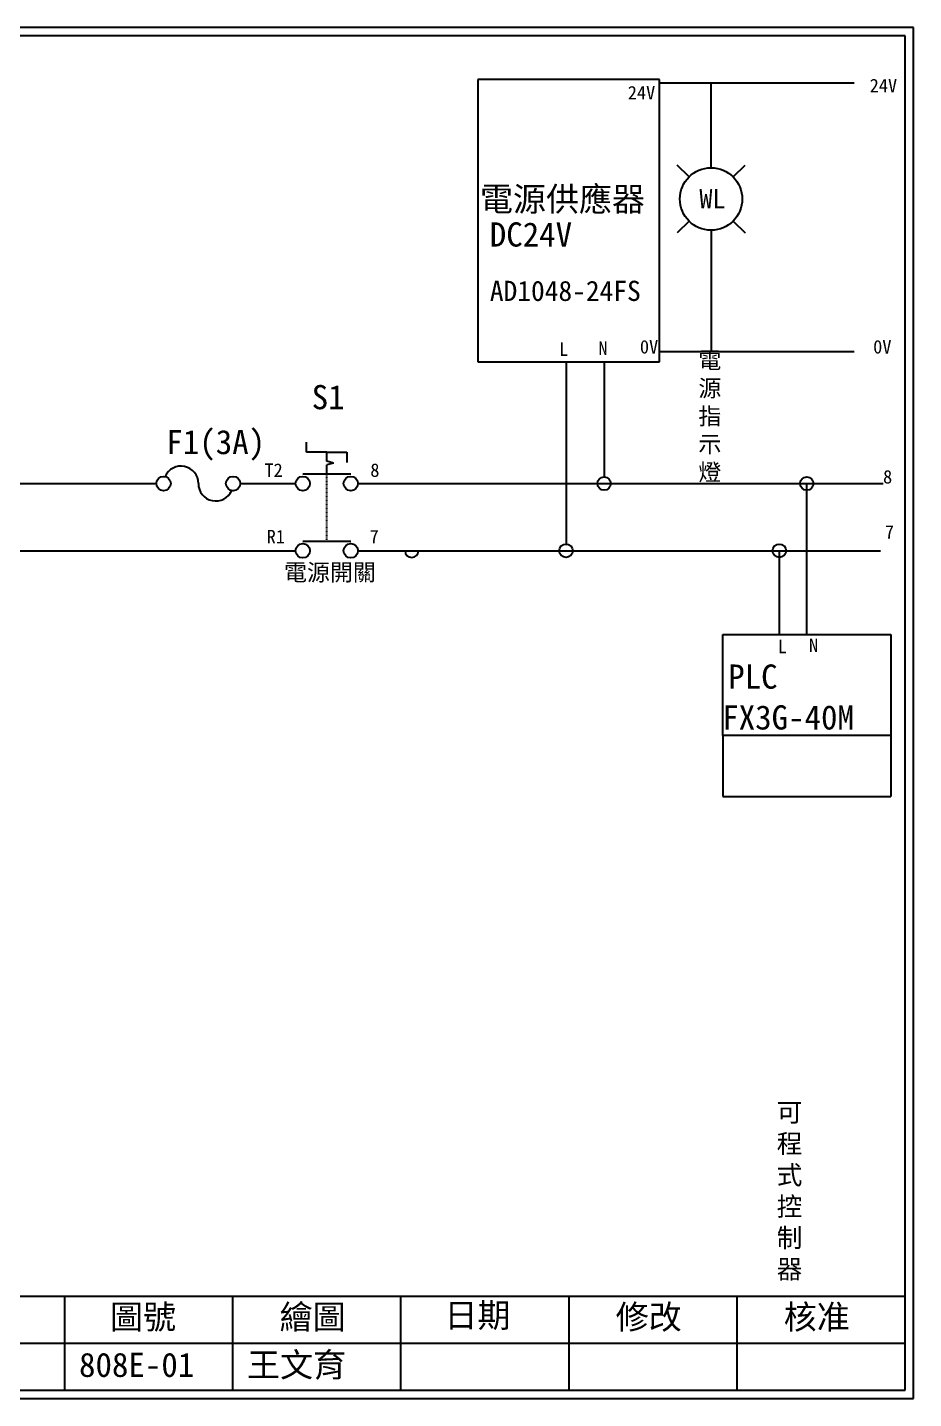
# Model space of a CAD drawing. Extents: x 10 to 297, y 3 to 207.
# Drawn here: x 165.2 to 297, y 3 to 207 of the extents above; entities that cross this region are included whole.
import ezdxf
from ezdxf.enums import TextEntityAlignment as Align

# ---------------------------------------------------------------- set-up
doc = ezdxf.new("R2010")
doc.units = 0
doc.linetypes.add('DASHED', pattern=[0.2, 0.1, -0.1])
doc.layers.get('0').update_dxf_attribs({"linetype": 'CONTINUOUS'})
for name, color, linetype in [('7', 7, 'CONTINUOUS'), ('圖框層', 7, 'CONTINUOUS'), ('標尺寸層', 3, 'CONTINUOUS')]:
    doc.layers.add(name, color=color, linetype=linetype)
doc.styles.add('CNS', font='romanc.shx', dxfattribs={"bigfont": 'chineset.shx'})
doc.styles.add('STSL', font='KAIU.TTF')

# ---------------------------------------------------------------- blocks, each defined once
blk = doc.blocks.new('FUSE')
at = {"color": 7}
for p, q in [((0, 0), (2.14, 0)), ((14.64, 0), (16.78, 0))]:
    blk.add_line(p, q, dxfattribs=at)
for centre in [(3.21, 0), (13.56, 0)]:
    blk.add_circle(centre, 1.07)
for centre, start, end in [((5.8, 0), 0, 156.116), ((10.98, 0), 180, 336.116)]:
    blk.add_arc(centre, 2.59, start, end, dxfattribs=at)

msp = doc.modelspace()

# ---------------------------------------------------------------- linework, layer by layer
for p, q in [((259.19, 199.2), (232.19, 199.2)), ((232.19, 199.2), (232.19, 157.2)), ((259.19, 157.2), (259.19, 199.2)), ((288.16, 198.67), (259.19, 198.67)), ((266.88, 189.99), (266.88, 198.67)), ((266.88, 186.09), (266.88, 189.99)), ((263.6, 184.73), (261.83, 186.5)), ((270.16, 184.73), (271.93, 186.5)), ((263.6, 178.17), (261.83, 176.4)), ((270.16, 178.17), (271.93, 176.4)), ((266.88, 176.81), (266.88, 172.86)), ((266.88, 172.86), (266.88, 158.72)), ((232.19, 157.2), (255.19, 157.2)), ((245.3, 157.2), (245.3, 130.12)), ((250.97, 157.2), (250.97, 140.12)), ((255.19, 157.2), (259.19, 157.2)), ((288.16, 158.72), (259.19, 158.72)), ((206.71, 143.77), (206.71, 145.27)), ((209.71, 143.77), (206.71, 143.77)), ((209.71, 143.77), (212.71, 143.77)), ((212.71, 143.77), (212.71, 142.27)), ((210.71, 142.16), (209.71, 142.43)), ((210.71, 142.16), (209.71, 141.89)), ((143.5, 139.12), (184.36, 139.12)), ((196.85, 139.12), (205.07, 139.12)), ((196.85, 139.12), (205.07, 139.12)), ((199, 139.12), (205.07, 139.12)), ((214.35, 139.12), (292.46, 139.12)), ((281.11, 116.64), (281.11, 139.12)), ((129.47, 129.12), (205.07, 129.12)), ((214.35, 129.12), (292.09, 129.12)), ((268.61, 116.64), (293.61, 116.64)), ((268.61, 101.64), (268.61, 116.64)), ((293.61, 116.64), (293.61, 101.64)), ((293.61, 101.64), (268.61, 101.64))]:
    msp.add_line(p, q)
for centre, radius in [((266.88, 181.45), 4.64), ((250.97, 139.12), 1), ((245.3, 129.12), 1)]:
    msp.add_circle(centre, radius)
at = {"layer": '7'}
for p, q in [((209.71, 142.43), (209.71, 143.77)), ((209.71, 140.55), (209.71, 141.89)), ((206.14, 140.55), (213.28, 140.55)), ((206.14, 130.55), (213.28, 130.55))]:
    msp.add_line(p, q, dxfattribs=at)
at = {"layer": '7', "linetype": 'DASHED'}
msp.add_line((209.71, 130.55), (209.71, 140.55), dxfattribs=at)
at = {"layer": '7'}
for centre in [(206.14, 139.12), (213.28, 139.12), (206.14, 129.12), (213.28, 129.12)]:
    msp.add_circle(centre, 1.07, dxfattribs=at)
at = {"layer": '圖框層', "color": 7}
for p, q in [((297, 206.97), (10, 206.97)), ((297, 3), (297, 206.97)), ((295.75, 205.72), (11.25, 205.72)), ((295.75, 4.25), (295.75, 205.72)), ((11.25, 18.25), (295.75, 18.25)), ((170.75, 4.25), (170.75, 18.25)), ((195.75, 4.25), (195.75, 18.25)), ((220.75, 4.25), (220.75, 18.25)), ((245.75, 4.25), (245.75, 18.25)), ((270.75, 4.25), (270.75, 18.25)), ((145.75, 11.25), (295.75, 11.25)), ((11.25, 4.25), (295.75, 4.25)), ((10, 3), (297, 3))]:
    msp.add_line(p, q, dxfattribs=at)
at = {"layer": '標尺寸層', "color": 7}
for p, q in [((277.03, 129.15), (277.03, 116.64)), ((268.61, 101.64), (268.61, 92.55)), ((293.61, 101.64), (293.61, 92.55)), ((268.61, 92.55), (293.61, 92.55))]:
    msp.add_line(p, q, dxfattribs=at)
for centre in [(281.11, 139.12), (277.03, 129.12)]:
    msp.add_circle(centre, 1, dxfattribs=at)
msp.add_arc((222.35, 129.12), 1, 180, 0, dxfattribs=at)

# ---------------------------------------------------------------- block references
at = {"color": 7}
msp.add_blockref('FUSE', (182.22, 139.12), dxfattribs=at)

# ---------------------------------------------------------------- texts
msp.add_text('WL', height=2.856, dxfattribs=at).set_placement((267.08, 181.5), align=Align.MIDDLE_CENTER)
at = {"layer": '圖框層', "color": 4, "style": 'STSL'}
for s, height, p in [('24V', 2, (254.49, 196.26)), ('24V', 2, (290.47, 197.32)), ('電源供應器', 3.6, (232.5, 179.63)), ('DC24V', 3.6, (233.96, 174.37)), ('AD1048-24FS', 3, (233.97, 166.28)), ('L', 2, (244.26, 158.11)), ('N', 2, (250.12, 158.26)), ('0V', 2, (256.29, 158.46)), ('0V', 2, (290.99, 158.46)), ('S1', 3.6, (207.47, 150.17)), ('F1(3A)', 3.6, (185.85, 143.49)), ('T2', 2, (200.44, 140.11)), ('8', 2, (216.19, 140.11)), ('8', 2, (292.46, 139.12)), ('7', 2, (292.73, 130.9)), ('R1', 2, (200.77, 130.22)), ('7', 2, (216.09, 130.22)), ('L', 2, (276.8, 113.88)), ('N', 2, (281.44, 114.06)), ('PLC', 3.6, (269.42, 108.6)), ('FX3G-40M', 3.6, (268.54, 102.53)), ('圖號', 3.6, (177.47, 13.34)), ('繪圖', 3.6, (202.69, 13.34)), ('日期', 3.6, (227.22, 13.59)), ('修改', 3.6, (252.69, 13.34)), ('核准', 3.6, (277.69, 13.34)), ('王文育', 3.6, (197.86, 6.22)), ('808E-01', 3.6, (172.86, 6.22))]:
    msp.add_text(s, height=height, dxfattribs=at).set_placement(p)
at = {"layer": '標尺寸層', "color": 7, "attachment_point": 1, "style": 'CNS'}
for s, insert, char_height, width in [('{\\fDFKai-SB|b0|i0|c136|p65;電\\P源指示燈}', (264.99, 158.72), 2.5, 4.1392), ('{\\fDFKai-SB|b0|i0|c136|p65;電源開關}', (203.36, 127.16), 2.5, 14.0847), ('{\\fDFKai-SB|b0|i0|c136|p65;可程式控制器}', (276.64, 46.99), 2.8, 5.4243)]:
    msp.add_mtext(s, dxfattribs=dict(at, insert=insert, char_height=char_height, width=width))

doc.saveas('drawing.dxf')
